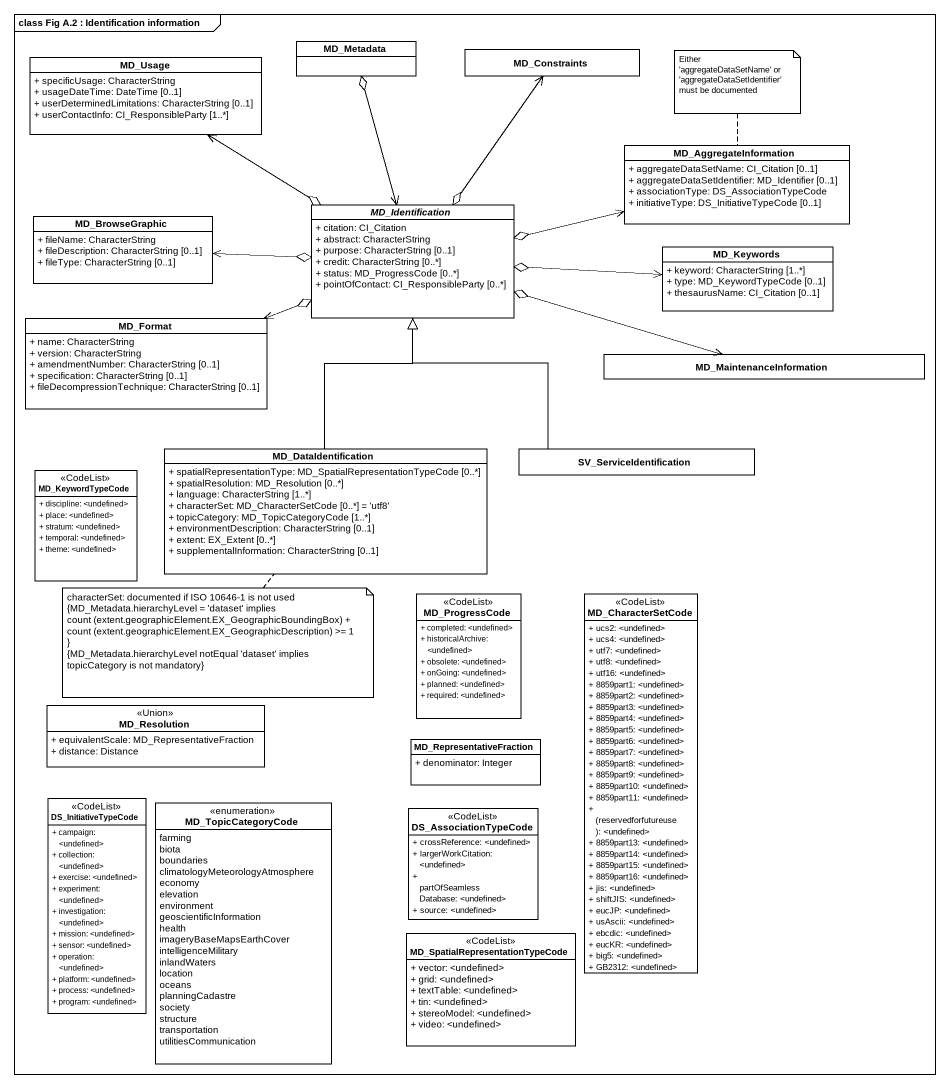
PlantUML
@startuml
mainframe class Fig A.2 : Identification information
hide circle
hide empty members
skinparam classAttributeIconSize 0
class MD_Metadata
class MD_Usage {
  + specificUsage: CharacterString
  + usageDateTime: DateTime [0..1]
  + userDeterminedLimitations: CharacterString [0..1]
  + userContactInfo: CI_ResponsibleParty [1..*]
}
class MD_Constraints
class MD_AggregateInformation {
  + aggregateDataSetName: CI_Citation [0..1]
  + aggregateDataSetIdentifier: MD_Identifier [0..1]
  + associationType: DS_AssociationTypeCode
  + initiativeType: DS_InitiativeTypeCode [0..1]
}
abstract class MD_Identification {
  + citation: CI_Citation
  + abstract: CharacterString
  + purpose: CharacterString [0..1]
  + credit: CharacterString [0..*]
  + status: MD_ProgressCode [0..*]
  + pointOfContact: CI_ResponsibleParty [0..*]
}
class MD_BrowseGraphic {
  + fileName: CharacterString
  + fileDescription: CharacterString [0..1]
  + fileType: CharacterString [0..1]
}
class MD_Keywords {
  + keyword: CharacterString [1..*]
  + type: MD_KeywordTypeCode [0..1]
  + thesaurusName: CI_Citation [0..1]
}
class MD_Format {
  + name: CharacterString
  + version: CharacterString
  + amendmentNumber: CharacterString [0..1]
  + specification: CharacterString [0..1]
  + fileDecompressionTechnique: CharacterString [0..1]
}
class MD_MaintenanceInformation
class MD_DataIdentification {
  + spatialRepresentationType: MD_SpatialRepresentationTypeCode [0..*]
  + spatialResolution: MD_Resolution [0..*]
  + language: CharacterString [1..*]
  + characterSet: MD_CharacterSetCode [0..*] = 'utf8'
  + topicCategory: MD_TopicCategoryCode [1..*]
  + environmentDescription: CharacterString [0..1]
  + extent: EX_Extent [0..*]
  + supplementalInformation: CharacterString [0..1]
}
class SV_ServiceIdentification
class MD_KeywordTypeCode <<CodeList>> {
  + discipline: <undefined>
  + place: <undefined>
  + stratum: <undefined>
  + temporal: <undefined>
  + theme: <undefined>
}
class MD_ProgressCode <<CodeList>> {
  + completed: <undefined>
  + historicalArchive: <undefined>
  + obsolete: <undefined>
  + onGoing: <undefined>
  + planned: <undefined>
  + required: <undefined>
}
class MD_CharacterSetCode <<CodeList>> {
  + ucs2: <undefined>
  + ucs4: <undefined>
  + utf7: <undefined>
  + utf8: <undefined>
  + utf16: <undefined>
  + 8859part1: <undefined>
  + 8859part2: <undefined>
  + 8859part3: <undefined>
  + 8859part4: <undefined>
  + 8859part5: <undefined>
  + 8859part6: <undefined>
  + 8859part7: <undefined>
  + 8859part8: <undefined>
  + 8859part9: <undefined>
  + 8859part10: <undefined>
  + 8859part11: <undefined>
  {field} + (reservedforfutureuse): <undefined>
  + 8859part13: <undefined>
  + 8859part14: <undefined>
  + 8859part15: <undefined>
  + 8859part16: <undefined>
  + jis: <undefined>
  + shiftJIS: <undefined>
  + eucJP: <undefined>
  + usAscii: <undefined>
  + ebcdic: <undefined>
  + eucKR: <undefined>
  + big5: <undefined>
  + GB2312: <undefined>
}
class MD_Resolution <<Union>> {
  + equivalentScale: MD_RepresentativeFraction
  + distance: Distance
}
class MD_RepresentativeFraction {
  + denominator: Integer
}
class DS_InitiativeTypeCode <<CodeList>> {
  + campaign: <undefined>
  + collection: <undefined>
  + exercise: <undefined>
  + experiment: <undefined>
  + investigation: <undefined>
  + mission: <undefined>
  + sensor: <undefined>
  + operation: <undefined>
  + platform: <undefined>
  + process: <undefined>
  + program: <undefined>
}
enum MD_TopicCategoryCode {
  farming
  biota
  boundaries
  climatologyMeteorologyAtmosphere
  economy
  elevation
  environment
  geoscientificInformation
  health
  imageryBaseMapsEarthCover
  intelligenceMilitary
  inlandWaters
  location
  oceans
  planningCadastre
  society
  structure
  transportation
  utilitiesCommunication
}
class DS_AssociationTypeCode <<CodeList>> {
  + crossReference: <undefined>
  + largerWorkCitation: <undefined>
  + partOfSeamlessDatabase: <undefined>
  + source: <undefined>
}
class "MD_SpatialRepresentationTypeCode" as MD_SpatialRepresentationType <<CodeList>> {
  + vector: <undefined>
  + grid: <undefined>
  + textTable: <undefined>
  + tin: <undefined>
  + stereoModel: <undefined>
  + video: <undefined>
}
MD_Constraints <--o MD_Identification
MD_Identification <-up-o MD_Metadata
MD_Identification o-up-> MD_Usage
MD_Identification o-right-> MD_AggregateInformation
MD_Identification o-right-> MD_MaintenanceInformation
MD_BrowseGraphic <-right-o MD_Identification
MD_Keywords <-left-o MD_Identification
MD_Format <-right-o MD_Identification
MD_DataIdentification -up-|> MD_Identification
SV_ServiceIdentification -up-|> MD_Identification
note top of MD_AggregateInformation : Either 'aggregateDataSetName' or 'aggregateDataSetIdentifier' must be documented
note bottom of MD_DataIdentification
  characterSet: documented if ISO 10646-1 is not used
  {MD_Metadata.hierarchyLevel = 'dataset' implies
  count (extent.geographicElement.EX_GeographicBoundingBox) +
  count (extent.geographicElement.EX_GeographicDescription) >= 1 }
  {MD_Metadata.hierarchyLevel notEqual 'dataset' implies topicCategory is not mandatory}
end note
@enduml
